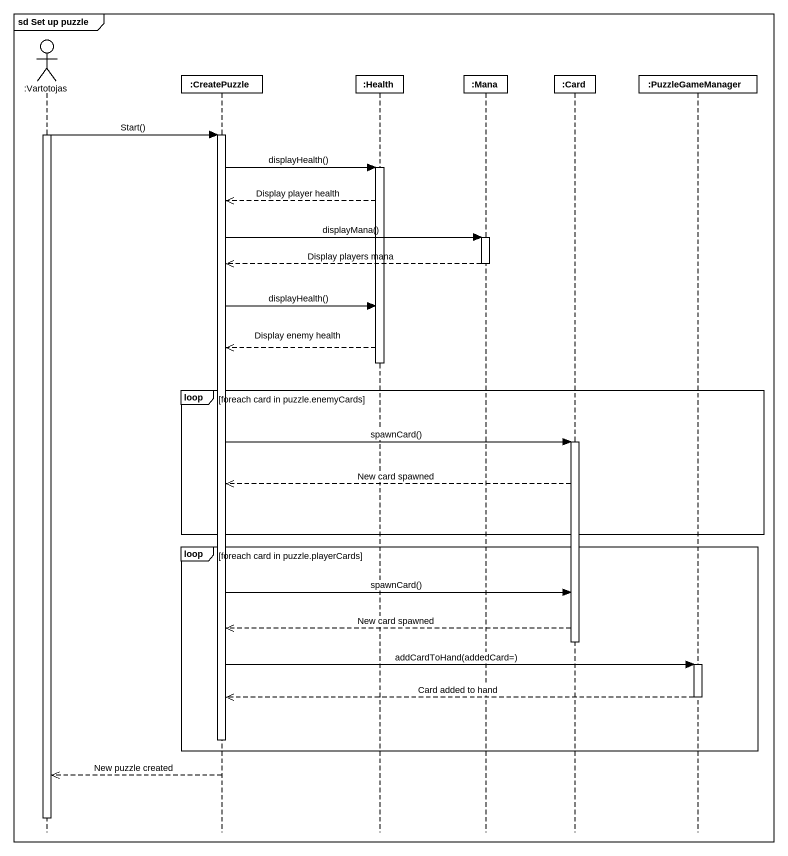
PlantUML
@startuml
mainframe sd Set up puzzle
hide footbox
actor ":Vartotojas" as Vartotojas
participant ":CreatePuzzle" as CreatePuzzle
participant ":Health" as Health
participant ":Mana" as Mana
participant ":Card" as Card_
participant ":PuzzleGameManager" as PuzzleGameManager

activate Vartotojas
Vartotojas -> CreatePuzzle : Start()
activate CreatePuzzle
CreatePuzzle -> Health : displayHealth()
activate Health
Health -->> CreatePuzzle : Display player health
CreatePuzzle -> Mana : displayMana()
activate Mana
Mana -->> CreatePuzzle : Display players mana
deactivate Mana
CreatePuzzle -> Health : displayHealth()
Health -->> CreatePuzzle : Display enemy health
deactivate Health
loop foreach card in puzzle.enemyCards
  CreatePuzzle -> Card_ : spawnCard()
  activate Card_
  Card_ -->> CreatePuzzle : New card spawned
end
loop foreach card in puzzle.playerCards
  CreatePuzzle -> Card_ : spawnCard()
  Card_ -->> CreatePuzzle : New card spawned
  deactivate Card_
  CreatePuzzle -> PuzzleGameManager : addCardToHand(addedCard=)
  activate PuzzleGameManager
  PuzzleGameManager -->> CreatePuzzle : Card added to hand
  deactivate PuzzleGameManager
  deactivate CreatePuzzle
end
CreatePuzzle -->> Vartotojas : New puzzle created
deactivate Vartotojas
@enduml
